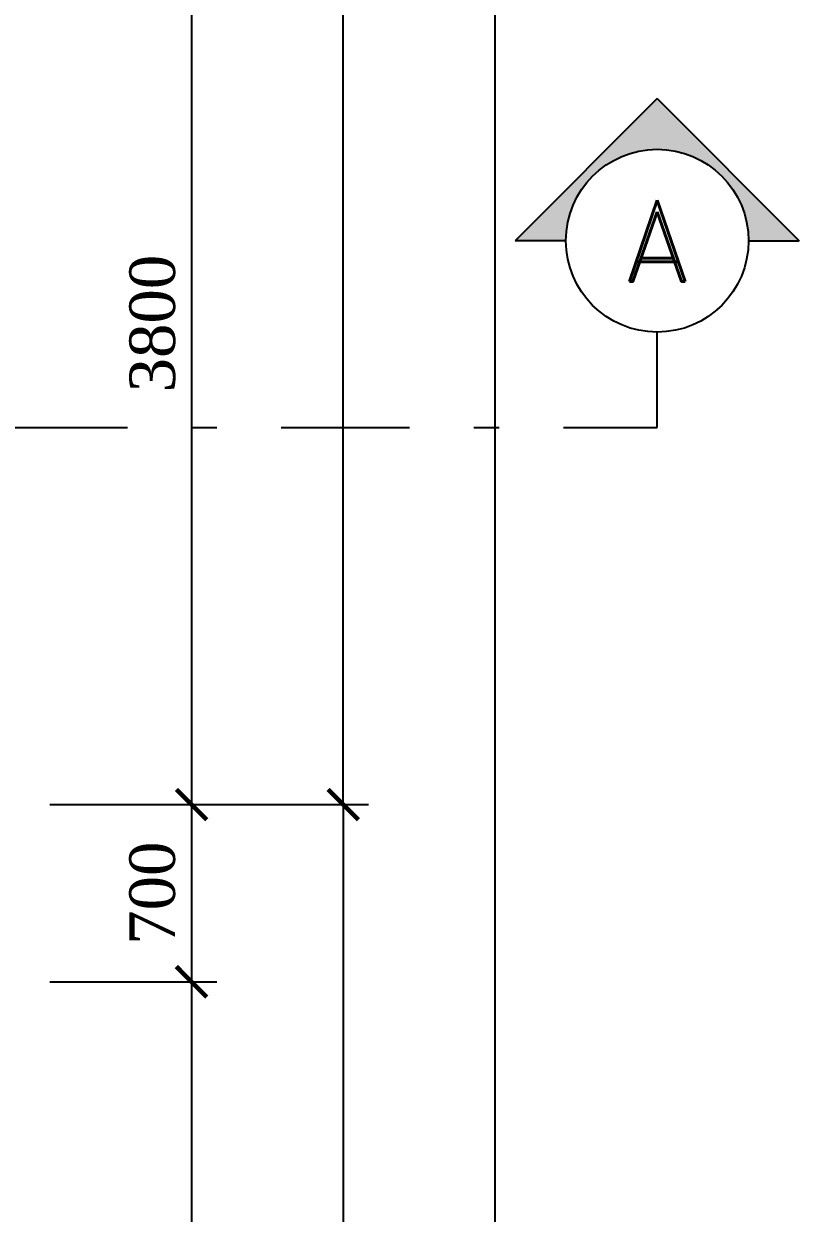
# Model space of a CAD drawing. Header units: millimetres. Extents: x -9564 to 494436, y -140371 to 4257.
# Drawn here: x -0.636 to 2.43, y 111.879 to 116.577 of the extents above; entities that cross this region are included whole.
import ezdxf
from ezdxf.enums import TextEntityAlignment as Align

# ---------------------------------------------------------------- set-up
doc = ezdxf.new("R2010")
doc.units = ezdxf.units.MM
doc.header["$MEASUREMENT"] = 0
doc.linetypes.add('DASHDOTX2', pattern=[50.8, 25.4, -12.7, 0, -12.7])
doc.layers.get('DEFPOINTS').update_dxf_attribs({"lineweight": 18})
doc.layers.add('1', color=5, linetype='Continuous')
doc.layers.add('DIM', color=1, linetype='Continuous', lineweight=5)
doc.layers.add('XR-KOP A3_MOZART$0$A-TXTKOP', color=3, linetype='Continuous', lineweight=5)
doc.styles.add('HAND', font='ROMAND.SHX', dxfattribs={"width": 0.8, "height": 250})
doc.styles.add('ROMAND', font='romand.shx', dxfattribs={"width": 0.7})
doc.styles.add('style2', font='times.ttf', dxfattribs={"height": 0.18})
doc.styles.add('XR-KOP A3_MOZART$0$ROMAND', font='romand.shx', dxfattribs={"height": 2, "bigfont": 'bigfont.shx'})
doc.dimstyles.new('ISO-25', dxfattribs={"dimtxt": 0.18, "dimasz": 0.12, "dimexe": 0.1, "dimexo": 0.1, "dimgap": 0.0625, "dimtad": 1, "dimtoh": 1, "dimdec": 0, "dimlfac": 1000, "dimtxsty": 'style2', "dimblk": 'ARCHTICK', "dimcen": 0.15, "dimclrd": 1, "dimclre": 1, "dimclrt": 4, "dimadec": 0, "dimazin": 0, "dimtfac": 1, "dimtdec": 0, "dimtmove": 0, "dimatfit": 3, "dimldrblk": 'OBLIQUE', "dimfxl": 1, "dimarcsym": 0})

# ---------------------------------------------------------------- blocks, each defined once
blk = doc.blocks.new('_ArchTick')
at = {"color": 0, "linetype": 'ByBlock', "const_width": 0.15}
blk.add_lwpolyline([(-0.5, -0.5), (0.5, 0.5)], dxfattribs=at)
blk = doc.blocks.new('*D651')
at = {"layer": 'DEFPOINTS', "color": 0, "transparency": 16777216}
for p in [(222.5192, 159.5224), (222.5192, 155.7224), (223.18, 155.7224)]:
    blk.add_point(p, dxfattribs=at)
at = {"layer": 'DIM', "color": 1, "lineweight": -2, "transparency": 16777216}
for p, q in [((222.6192, 159.5224), (223.28, 159.5224)), ((223.18, 159.5224), (223.18, 155.7224)), ((222.6192, 155.7224), (223.28, 155.7224))]:
    blk.add_line(p, q, dxfattribs=at)
at = {"layer": 'DIM', "color": 1, "lineweight": -2, "transparency": 16777216, "xscale": 0.12, "yscale": 0.12, "zscale": 0.12}
for p, rotation in [((223.18, 159.5224), 90), ((223.18, 155.7224), 270)]:
    blk.add_blockref('_ArchTick', p, dxfattribs=dict(at, rotation=rotation))
at = {"layer": 'DIM', "color": 4, "transparency": 16777216, "insert": (223.0259, 157.6224), "char_height": 0.18, "attachment_point": 5, "rotation": 90, "style": 'style2'}
blk.add_mtext('3800', dxfattribs=at)
blk = doc.blocks.new('_Oblique')
at = {"color": 0, "linetype": 'ByBlock', "lineweight": -2}
blk.add_line((-0.5, -0.5), (0.5, 0.5), dxfattribs=at)
blk = doc.blocks.new('*D652')
at = {"layer": 'DEFPOINTS', "color": 0, "transparency": 16777216}
for p in [(222.5192, 155.7224), (222.5192, 155.0224), (223.18, 155.0224)]:
    blk.add_point(p, dxfattribs=at)
at = {"layer": 'DIM', "color": 1, "lineweight": -2, "transparency": 16777216}
for p, q in [((222.6192, 155.7224), (223.28, 155.7224)), ((223.18, 155.7224), (223.18, 155.0224)), ((222.6192, 155.0224), (223.28, 155.0224))]:
    blk.add_line(p, q, dxfattribs=at)
at = {"layer": 'DIM', "color": 1, "lineweight": -2, "transparency": 16777216, "xscale": 0.12, "yscale": 0.12, "zscale": 0.12}
for p, rotation in [((223.18, 155.7224), 90), ((223.18, 155.0224), 270)]:
    blk.add_blockref('_ArchTick', p, dxfattribs=dict(at, rotation=rotation))
at = {"layer": 'DIM', "color": 4, "transparency": 16777216, "insert": (223.0256, 155.3724), "char_height": 0.18, "attachment_point": 5, "rotation": 90, "style": 'style2'}
blk.add_mtext('700', dxfattribs=at)
blk = doc.blocks.new('*D653')
at = {"layer": 'DEFPOINTS', "color": 0, "transparency": 16777216}
for p in [(222.5192, 155.0224), (222.5192, 151.0724), (223.18, 151.0724)]:
    blk.add_point(p, dxfattribs=at)
at = {"layer": 'DIM', "color": 1, "lineweight": -2, "transparency": 16777216}
for p, q in [((222.6192, 155.0224), (223.28, 155.0224)), ((223.18, 155.0224), (223.18, 151.0724)), ((222.6192, 151.0724), (223.28, 151.0724))]:
    blk.add_line(p, q, dxfattribs=at)
at = {"layer": 'DIM', "color": 1, "lineweight": -2, "transparency": 16777216, "xscale": 0.12, "yscale": 0.12, "zscale": 0.12}
for p, rotation in [((223.18, 155.0224), 90), ((223.18, 151.0724), 270)]:
    blk.add_blockref('_ArchTick', p, dxfattribs=dict(at, rotation=rotation))
at = {"layer": 'DIM', "color": 4, "transparency": 16777216, "insert": (223.0256, 153.0474), "char_height": 0.18, "attachment_point": 5, "rotation": 90, "style": 'style2'}
blk.add_mtext('3950', dxfattribs=at)
blk = doc.blocks.new('*D654')
at = {"layer": 'DEFPOINTS', "color": 0, "transparency": 16777216}
for p in [(223.18, 168.8724), (223.78, 168.8724), (223.18, 155.7224)]:
    blk.add_point(p, dxfattribs=at)
at = {"layer": 'DIM', "color": 1, "lineweight": -2, "transparency": 16777216}
for p, q in [((223.28, 168.8724), (223.88, 168.8724)), ((223.78, 155.7224), (223.78, 168.8724)), ((223.28, 155.7224), (223.88, 155.7224))]:
    blk.add_line(p, q, dxfattribs=at)
at = {"layer": 'DIM', "color": 1, "lineweight": -2, "transparency": 16777216, "xscale": 0.12, "yscale": 0.12, "zscale": 0.12}
for p, rotation in [((223.78, 168.8724), 90), ((223.78, 155.7224), 270)]:
    blk.add_blockref('_ArchTick', p, dxfattribs=dict(at, rotation=rotation))
at = {"layer": 'DIM', "color": 4, "transparency": 16777216, "insert": (223.6259, 162.2974), "char_height": 0.18, "attachment_point": 5, "rotation": 90, "style": 'style2'}
blk.add_mtext('13150', dxfattribs=at)
blk = doc.blocks.new('*D655')
at = {"layer": 'DEFPOINTS', "color": 0, "transparency": 16777216}
for p in [(223.18, 155.7224), (223.18, 151.0724), (223.78, 151.0724)]:
    blk.add_point(p, dxfattribs=at)
at = {"layer": 'DIM', "color": 1, "lineweight": -2, "transparency": 16777216}
for p, q in [((223.28, 155.7224), (223.88, 155.7224)), ((223.78, 155.7224), (223.78, 151.0724)), ((223.28, 151.0724), (223.88, 151.0724))]:
    blk.add_line(p, q, dxfattribs=at)
at = {"layer": 'DIM', "color": 1, "lineweight": -2, "transparency": 16777216, "xscale": 0.12, "yscale": 0.12, "zscale": 0.12}
for p, rotation in [((223.78, 155.7224), 90), ((223.78, 151.0724), 270)]:
    blk.add_blockref('_ArchTick', p, dxfattribs=dict(at, rotation=rotation))
at = {"layer": 'DIM', "color": 4, "transparency": 16777216, "insert": (223.6259, 153.3974), "char_height": 0.18, "attachment_point": 5, "rotation": 90, "style": 'style2'}
blk.add_mtext('4650', dxfattribs=at)
blk = doc.blocks.new('*D656')
at = {"layer": 'DEFPOINTS', "color": 0, "transparency": 16777216}
for p in [(223.78, 168.8724), (224.38, 168.8724), (223.78, 151.0724)]:
    blk.add_point(p, dxfattribs=at)
at = {"layer": 'DIM', "color": 1, "lineweight": -2, "transparency": 16777216}
for p, q in [((223.88, 168.8724), (224.48, 168.8724)), ((224.38, 151.0724), (224.38, 168.8724)), ((223.88, 151.0724), (224.48, 151.0724))]:
    blk.add_line(p, q, dxfattribs=at)
at = {"layer": 'DIM', "color": 1, "lineweight": -2, "transparency": 16777216, "xscale": 0.12, "yscale": 0.12, "zscale": 0.12}
for p, rotation in [((224.38, 168.8724), 90), ((224.38, 151.0724), 270)]:
    blk.add_blockref('_ArchTick', p, dxfattribs=dict(at, rotation=rotation))
at = {"layer": 'DIM', "color": 4, "transparency": 16777216, "insert": (224.2256, 159.9724), "char_height": 0.18, "attachment_point": 5, "rotation": 90, "style": 'style2'}
blk.add_mtext('17800', dxfattribs=at)
blk = doc.blocks.new('ARAH-4')
blk.add_hatch(color=8).paths.add_polyline_path([(-4.5, 0), (-7, 0), (0, -7), (7, 0), (4.5, 0, -1)])
at = {"color": 9}
for p, q in [((0, -7), (-7, 0)), ((-4.5, 0), (-7, 0)), ((0, -7), (7, 0)), ((4.5, 0), (7, 0))]:
    blk.add_line(p, q, dxfattribs=at)
blk.add_circle((0, 0), 4.5, dxfattribs=at)
at = {"color": 4, "style": 'ROMAND'}
blk.add_attdef('A', text='', height=4, dxfattribs=at).set_placement((0, 0), align=Align.MIDDLE_CENTER)
blk = doc.blocks.new('pot')
at = {"layer": '1', "linetype": 'DASHDOTX2', "ltscale": 0.02}
blk.add_lwpolyline([(200.0932, 157.5886), (200.0932, 157.2115), (225.016, 157.2115), (225.016, 157.5886)], dxfattribs=at)
ref = blk.add_blockref('ARAH-4', (225.016, 157.9496), dxfattribs=dict(xscale=0.080219464717514, yscale=0.080219464717514, zscale=0.080219464717514, rotation=180))
ref.add_attrib('A', 'A', dxfattribs={"color": 4, "height": 0.3209, "style": 'ROMAND'}).set_placement((225.016, 157.9496), align=Align.MIDDLE_CENTER)
blk = doc.blocks.new('eshes')
at = {"layer": 'DIM'}
for base, p1, p2, picture, middle in [((223.78, 168.8724), (223.18, 155.7224), (223.18, 168.8724), '*D654', (223.6259, 162.2974)), ((224.38, 168.8724), (223.78, 151.0724), (223.78, 168.8724), '*D656', (224.2256, 159.9724)), ((223.18, 155.7224), (222.5192, 159.5224), (222.5192, 155.7224), '*D651', (223.0259, 157.6224)), ((223.18, 155.0224), (222.5192, 155.7224), (222.5192, 155.0224), '*D652', (223.0256, 155.3724)), ((223.78, 151.0724), (223.18, 155.7224), (223.18, 151.0724), '*D655', (223.6259, 153.3974)), ((223.18, 151.0724), (222.5192, 155.0224), (222.5192, 151.0724), '*D653', (223.0256, 153.0474))]:
    dim = blk.add_linear_dim(base=base, p1=p1, p2=p2, angle=90, dimstyle='ISO-25', dxfattribs=at)
    dim.commit()
    dim.dimension.update_dxf_attribs({"geometry": picture, "text_midpoint": middle})
blk = doc.blocks.new('A$C2a879c63')
for name, p in [('pot', (-194.2329, -143.5351)), ('eshes', (-194.2379, -143.5351))]:
    blk.add_blockref(name, p)
at = {"color": 4, "style": 'HAND'}
for tag, height, rotation, p in [('DRY.WASHER', 0.054, 0, (11.9366, 24.9122)), ('PATIO', 0.135, 0, (20.9666, 21.5696)), ('GENSET', 0.135, 0, (18.2157, 17.1045)), ('PLANTERBOX', 0.135, 90, (22.169, 13.2959)), ('PLANTERBOX', 0.135, 0, (18.5224, 11.5633)), ('PATIO', 0.135, 0, (400.0395, 10.821)), ('CARPORT', 0.135, 0, (12.157, 9.7744)), ('CARPORT', 0.135, 0, (20.6202, 9.7744))]:
    blk.add_attdef(tag, text='', height=height, rotation=rotation, dxfattribs=at).set_placement(p, align=Align.MIDDLE)
at = {"layer": 'XR-KOP A3_MOZART$0$A-TXTKOP', "style": 'XR-KOP A3_MOZART$0$ROMAND'}
for tag, p in [('1:200', (37.0468, 3.1879)), ('1:100', (79.0468, 3.1879)), ('1:100', (121.0468, 3.1879)), ('1:100', (163.0468, 3.1879)), ('1:100', (205.0468, 3.1879)), ('1:100', (247.0468, 3.1879)), ('1:100', (289.0468, 3.1879)), ('1:100', (331.0468, 3.1879)), ('1:100', (373.0468, 3.1879)), ('1:100', (415.0468, 3.1879)), ('1:100', (457.0468, 3.1879)), ('1:100', (499.0468, 3.1879))]:
    blk.add_attdef(tag, text='', height=0.1296, dxfattribs=at).set_placement(p, align=Align.MIDDLE)

msp = doc.modelspace()

# ---------------------------------------------------------------- block references
msp.add_blockref('A$C2a879c63', (-28.9148, 101.3058))

doc.saveas('drawing.dxf')
